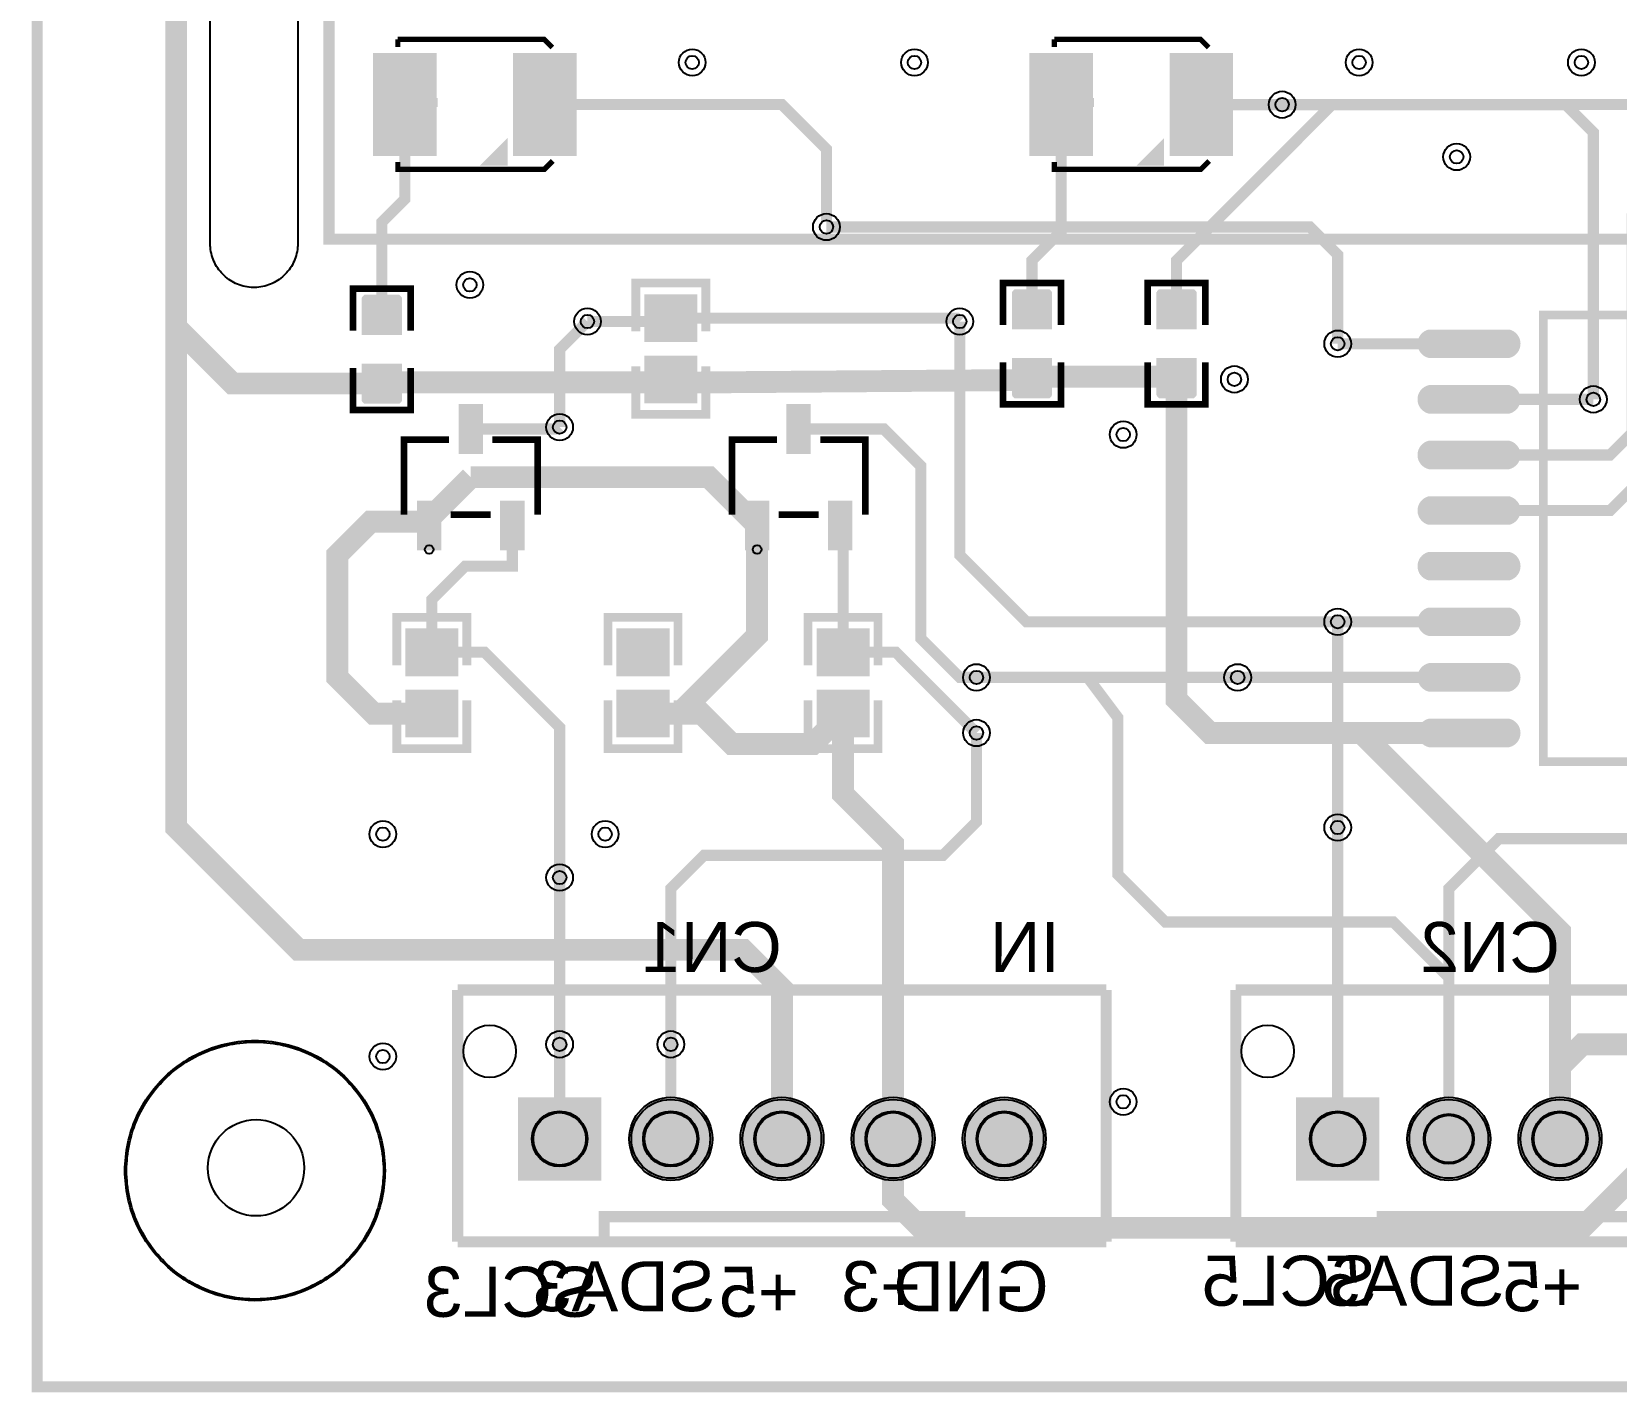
# Model space of a CAD drawing. Header units: millimetres. Extents: x -0.1 to 66.1, y -51.1 to 2.1.
# Drawn here: x -0.13 to 36.08, y -51.13 to -20.05 of the extents above; entities that cross this region are included whole.
import ezdxf

# ---------------------------------------------------------------- set-up
doc = ezdxf.new("R2010")
doc.units = ezdxf.units.MM
for name, color, linetype, true_color in [('BoardOutLine', 7, 'Continuous', 0xff00ff), ('BottomLayer', 7, 'Continuous', 0x0000ff), ('BottomSilkLayer', 7, 'Continuous', 0x66cc33), ('BottomSolderMaskLayer', 7, 'Continuous', 0xaa00ff), ('Document', 7, 'Continuous', 0xffffff), ('Hole', 7, 'Continuous', 0x222222), ('Multi-Layer', 7, 'Continuous', 0xc0c0c0), ('TopLayer', 7, 'Continuous', 0xff0000), ('TopPasteMaskLayer', 7, 'Continuous', 0x808080), ('TopSilkLayer', 7, 'Continuous', 0xffcc00), ('TopSolderMaskLayer', 7, 'Continuous', 0x800080)]:
    doc.layers.add(name, color=color, linetype=linetype, true_color=true_color)
doc.styles.get("Standard").update_dxf_attribs({"font": 'arial.ttf'})

msp = doc.modelspace()

# ---------------------------------------------------------------- hatches: boundary and pattern name
at = {"layer": 'BottomSolderMaskLayer'}
for points in [[(10.987, -46.29), (12.889, -46.29), (12.889, -44.388), (10.987, -44.388)], [(13.527, -45.339, 1), (15.429, -45.339, 1)], [(16.067, -45.339, 1), (17.969, -45.339, 1)], [(18.607, -45.339, 1), (20.509, -45.339, 1)], [(21.147, -45.339, 1), (23.049, -45.339, 1)], [(28.767, -46.29), (30.669, -46.29), (30.669, -44.388), (28.767, -44.388)], [(31.307, -45.339, 1), (33.209, -45.339, 1)], [(33.847, -45.339, 1), (35.749, -45.339, 1)]]:
    msp.add_hatch(color=256, dxfattribs=at).paths.add_polyline_path(points)
at = {"layer": 'Document'}
for points in [[(8.761, -21.161), (8.761, -22.154), (8.554, -22.154), (8.554, -21.159), (8.761, -21.161)], [(23.761, -21.161), (23.761, -22.154), (23.554, -22.154), (23.554, -21.159), (23.761, -21.161)], [(9.152, -21.567), (9.152, -21.774), (8.158, -21.774), (8.16, -21.567), (9.152, -21.567)], [(11.891, -21.567), (11.891, -21.774), (10.896, -21.774), (10.898, -21.567), (11.891, -21.567)], [(24.152, -21.567), (24.152, -21.774), (23.158, -21.774), (23.16, -21.567), (24.152, -21.567)], [(26.891, -21.567), (26.891, -21.774), (25.896, -21.774), (25.898, -21.567), (26.891, -21.567)], [(10.75, -23.113), (10.115, -23.113), (10.75, -22.478)], [(25.75, -23.113), (25.115, -23.113), (25.75, -22.478)]]:
    msp.add_hatch(color=256, dxfattribs=at).paths.add_polyline_path(points)
at = {"layer": 'Multi-Layer'}
for points in [[(11.038, -46.239), (12.838, -46.239), (12.838, -44.439), (11.038, -44.439)], [(13.578, -45.339, 1), (15.378, -45.339, 1)], [(16.118, -45.339, 1), (17.918, -45.339, 1)], [(18.658, -45.339, 1), (20.458, -45.339, 1)], [(21.198, -45.339, 1), (22.998, -45.339, 1)], [(28.818, -46.239), (30.618, -46.239), (30.618, -44.439), (28.818, -44.439)], [(31.358, -45.339, 1), (33.158, -45.339, 1)], [(33.898, -45.339, 1), (35.698, -45.339, 1)]]:
    msp.add_hatch(color=256, dxfattribs=at).paths.add_polyline_path(points)
at = {"layer": 'TopLayer'}
for points in [[(7.7, -20.563), (9.1, -20.563), (9.1, -22.863), (7.7, -22.863)], [(10.9, -20.563), (12.3, -20.563), (12.3, -22.863), (10.9, -22.863)], [(22.7, -20.563), (24.1, -20.563), (24.1, -22.863), (22.7, -22.863)], [(25.9, -20.563), (27.3, -20.563), (27.3, -22.863), (25.9, -22.863)], [(22.301, -26.828), (23.165, -26.828), (23.165, -26.022), (22.301, -26.022)], [(25.603, -26.828), (26.467, -26.828), (26.467, -26.022), (25.603, -26.022)], [(7.442, -26.955), (8.306, -26.955), (8.306, -26.149), (7.442, -26.149)], [(15.028, -26.093), (15.028, -27.093), (13.928, -27.093), (13.928, -26.093)], [(33.569, -26.878, -0.785398), (33.569, -27.478), (31.869, -27.478, -0.785398), (31.869, -26.878)], [(15.028, -27.493), (15.028, -28.493), (13.928, -28.493), (13.928, -27.493)], [(7.442, -27.655), (8.306, -27.655), (8.306, -28.461), (7.442, -28.461)], [(22.301, -27.528), (23.165, -27.528), (23.165, -28.334), (22.301, -28.334)], [(25.603, -27.528), (26.467, -27.528), (26.467, -28.334), (25.603, -28.334)], [(33.569, -28.148, -0.785398), (33.569, -28.748), (31.869, -28.748, -0.785398), (31.869, -28.148)], [(9.64, -29.644), (10.172, -29.644), (10.172, -28.606), (9.64, -28.606)], [(17.133, -29.644), (17.665, -29.644), (17.665, -28.606), (17.133, -28.606)], [(33.569, -29.418, -0.785398), (33.569, -30.018), (31.869, -30.018, -0.785398), (31.869, -29.418)], [(33.569, -30.688, -0.785398), (33.569, -31.288), (31.869, -31.288, -0.785398), (31.869, -30.688)], [(8.69, -31.846), (9.222, -31.846), (9.222, -30.808), (8.69, -30.808)], [(10.59, -31.846), (11.122, -31.846), (11.122, -30.808), (10.59, -30.808)], [(16.183, -31.846), (16.715, -31.846), (16.715, -30.808), (16.183, -30.808)], [(18.083, -31.846), (18.615, -31.846), (18.615, -30.808), (18.083, -30.808)], [(33.569, -31.958, -0.785398), (33.569, -32.558), (31.869, -32.558, -0.785398), (31.869, -31.958)], [(33.569, -33.228, -0.785398), (33.569, -33.828), (31.869, -33.828, -0.785398), (31.869, -33.228)], [(9.567, -33.725), (9.567, -34.725), (8.467, -34.725), (8.467, -33.725)], [(13.293, -34.725), (13.293, -33.725), (14.393, -33.725), (14.393, -34.725)], [(18.965, -33.725), (18.965, -34.725), (17.865, -34.725), (17.865, -33.725)], [(33.569, -34.498, -0.785398), (33.569, -35.098), (31.869, -35.098, -0.785398), (31.869, -34.498)], [(9.567, -35.125), (9.567, -36.125), (8.467, -36.125), (8.467, -35.125)], [(13.293, -36.125), (13.293, -35.125), (14.393, -35.125), (14.393, -36.125)], [(18.965, -35.125), (18.965, -36.125), (17.865, -36.125), (17.865, -35.125)], [(33.569, -35.768, -0.785398), (33.569, -36.368), (31.869, -36.368, -0.785398), (31.869, -35.768)]]:
    msp.add_hatch(color=256, dxfattribs=at).paths.add_polyline_path(points)
at = {"layer": 'TopPasteMaskLayer'}
for points in [[(7.7, -20.563), (9.1, -20.563), (9.1, -22.863), (7.7, -22.863)], [(10.9, -20.563), (12.3, -20.563), (12.3, -22.863), (10.9, -22.863)], [(22.7, -20.563), (24.1, -20.563), (24.1, -22.863), (22.7, -22.863)], [(25.9, -20.563), (27.3, -20.563), (27.3, -22.863), (25.9, -22.863)], [(8.274, -26.95), (8.046, -26.95), (8.046, -26.57), (7.716, -26.57), (7.716, -26.95), (7.474, -26.95), (7.424, -26.9), (7.424, -26.11), (7.474, -26.06), (8.274, -26.06), (8.324, -26.11), (8.324, -26.9)], [(23.133, -26.823), (22.905, -26.823), (22.905, -26.443), (22.575, -26.443), (22.575, -26.823), (22.333, -26.823), (22.283, -26.773), (22.283, -25.983), (22.333, -25.933), (23.133, -25.933), (23.183, -25.983), (23.183, -26.773)], [(26.435, -26.823), (26.207, -26.823), (26.207, -26.443), (25.877, -26.443), (25.877, -26.823), (25.635, -26.823), (25.585, -26.773), (25.585, -25.983), (25.635, -25.933), (26.435, -25.933), (26.485, -25.983), (26.485, -26.773)], [(15.028, -26.093), (15.028, -27.093), (13.928, -27.093), (13.928, -26.093)], [(33.569, -26.878, -0.785398), (33.569, -27.478), (31.869, -27.478, -0.785398), (31.869, -26.878)], [(15.028, -27.493), (15.028, -28.493), (13.928, -28.493), (13.928, -27.493)], [(8.324, -28.5), (8.324, -27.7), (8.274, -27.65), (8.046, -27.65), (8.046, -28.02), (7.716, -28.02), (7.716, -27.65), (7.474, -27.65), (7.424, -27.7), (7.424, -28.5), (7.474, -28.55), (8.274, -28.55)], [(23.183, -28.373), (23.183, -27.573), (23.133, -27.523), (22.905, -27.523), (22.905, -27.893), (22.575, -27.893), (22.575, -27.523), (22.333, -27.523), (22.283, -27.573), (22.283, -28.373), (22.333, -28.423), (23.133, -28.423)], [(26.485, -28.373), (26.485, -27.573), (26.435, -27.523), (26.207, -27.523), (26.207, -27.893), (25.877, -27.893), (25.877, -27.523), (25.635, -27.523), (25.585, -27.573), (25.585, -28.373), (25.635, -28.423), (26.435, -28.423)], [(33.569, -28.148, -0.785398), (33.569, -28.748), (31.869, -28.748, -0.785398), (31.869, -28.148)], [(9.64, -29.644), (10.172, -29.644), (10.172, -28.606), (9.64, -28.606)], [(17.133, -29.644), (17.665, -29.644), (17.665, -28.606), (17.133, -28.606)], [(33.569, -29.418, -0.785398), (33.569, -30.018), (31.869, -30.018, -0.785398), (31.869, -29.418)], [(33.569, -30.688, -0.785398), (33.569, -31.288), (31.869, -31.288, -0.785398), (31.869, -30.688)], [(8.69, -31.846), (9.222, -31.846), (9.222, -30.808), (8.69, -30.808)], [(10.59, -31.846), (11.122, -31.846), (11.122, -30.808), (10.59, -30.808)], [(16.183, -31.846), (16.715, -31.846), (16.715, -30.808), (16.183, -30.808)], [(18.083, -31.846), (18.615, -31.846), (18.615, -30.808), (18.083, -30.808)], [(33.569, -31.958, -0.785398), (33.569, -32.558), (31.869, -32.558, -0.785398), (31.869, -31.958)], [(33.569, -33.228, -0.785398), (33.569, -33.828), (31.869, -33.828, -0.785398), (31.869, -33.228)], [(9.567, -33.725), (9.567, -34.725), (8.467, -34.725), (8.467, -33.725)], [(13.293, -34.725), (13.293, -33.725), (14.393, -33.725), (14.393, -34.725)], [(18.965, -33.725), (18.965, -34.725), (17.865, -34.725), (17.865, -33.725)], [(33.569, -34.498, -0.785398), (33.569, -35.098), (31.869, -35.098, -0.785398), (31.869, -34.498)], [(9.567, -35.125), (9.567, -36.125), (8.467, -36.125), (8.467, -35.125)], [(13.293, -36.125), (13.293, -35.125), (14.393, -35.125), (14.393, -36.125)], [(18.965, -35.125), (18.965, -36.125), (17.865, -36.125), (17.865, -35.125)], [(33.569, -35.768, -0.785398), (33.569, -36.368), (31.869, -36.368, -0.785398), (31.869, -35.768)]]:
    msp.add_hatch(color=256, dxfattribs=at).paths.add_polyline_path(points)
at = {"layer": 'TopSilkLayer'}
for points in [[(10.75, -23.113), (10.115, -23.113), (10.75, -22.478)], [(25.75, -23.113), (25.115, -23.113), (25.75, -22.478)]]:
    msp.add_hatch(color=256, dxfattribs=at).paths.add_polyline_path(points)
at = {"layer": 'TopSolderMaskLayer'}
for points in [[(7.675, -20.538), (9.125, -20.538), (9.125, -22.888), (7.675, -22.888)], [(10.875, -20.538), (12.325, -20.538), (12.325, -22.888), (10.875, -22.888)], [(22.675, -20.538), (24.125, -20.538), (24.125, -22.888), (22.675, -22.888)], [(25.875, -20.538), (27.325, -20.538), (27.325, -22.888), (25.875, -22.888)], [(15.084, -26.047), (15.084, -27.139), (13.872, -27.139), (13.872, -26.047)], [(22.274, -26.852), (23.192, -26.852), (23.192, -25.998), (22.274, -25.998)], [(25.576, -26.852), (26.494, -26.852), (26.494, -25.998), (25.576, -25.998)], [(7.415, -26.979), (8.333, -26.979), (8.333, -26.125), (7.415, -26.125)], [(33.641, -26.853, -0.785398), (33.641, -27.503), (31.797, -27.503, -0.785398), (31.797, -26.853)], [(15.084, -27.447), (15.084, -28.539), (13.872, -28.539), (13.872, -27.447)], [(22.274, -27.504), (23.192, -27.504), (23.192, -28.358), (22.274, -28.358)], [(25.576, -27.504), (26.494, -27.504), (26.494, -28.358), (25.576, -28.358)], [(7.415, -27.631), (8.333, -27.631), (8.333, -28.485), (7.415, -28.485)], [(33.641, -28.123, -0.785398), (33.641, -28.773), (31.797, -28.773, -0.785398), (31.797, -28.123)], [(9.627, -29.693), (10.185, -29.693), (10.185, -28.556), (9.627, -28.556)], [(17.12, -29.693), (17.678, -29.693), (17.678, -28.556), (17.12, -28.556)], [(33.641, -29.393, -0.785398), (33.641, -30.043), (31.797, -30.043, -0.785398), (31.797, -29.393)], [(8.677, -31.896), (9.235, -31.896), (9.235, -30.759), (8.677, -30.759)], [(10.577, -31.896), (11.135, -31.896), (11.135, -30.759), (10.577, -30.759)], [(16.17, -31.896), (16.728, -31.896), (16.728, -30.759), (16.17, -30.759)], [(18.07, -31.896), (18.628, -31.896), (18.628, -30.759), (18.07, -30.759)], [(33.641, -30.663, -0.785398), (33.641, -31.313), (31.797, -31.313, -0.785398), (31.797, -30.663)], [(33.641, -31.933, -0.785398), (33.641, -32.583), (31.797, -32.583, -0.785398), (31.797, -31.933)], [(33.641, -33.203, -0.785398), (33.641, -33.853), (31.797, -33.853, -0.785398), (31.797, -33.203)], [(9.623, -33.679), (9.623, -34.771), (8.411, -34.771), (8.411, -33.679)], [(13.237, -34.771), (13.237, -33.679), (14.449, -33.679), (14.449, -34.771)], [(19.021, -33.679), (19.021, -34.771), (17.809, -34.771), (17.809, -33.679)], [(33.641, -34.473, -0.785398), (33.641, -35.123), (31.797, -35.123, -0.785398), (31.797, -34.473)], [(9.623, -35.079), (9.623, -36.171), (8.411, -36.171), (8.411, -35.079)], [(13.237, -36.171), (13.237, -35.079), (14.449, -35.079), (14.449, -36.171)], [(19.021, -35.079), (19.021, -36.171), (17.809, -36.171), (17.809, -35.079)], [(33.641, -35.743, -0.785398), (33.641, -36.393), (31.797, -36.393, -0.785398), (31.797, -35.743)], [(10.987, -46.29), (12.889, -46.29), (12.889, -44.388), (10.987, -44.388)], [(13.527, -45.339, 1), (15.429, -45.339, 1)], [(16.067, -45.339, 1), (17.969, -45.339, 1)], [(18.607, -45.339, 1), (20.509, -45.339, 1)], [(21.147, -45.339, 1), (23.049, -45.339, 1)], [(28.767, -46.29), (30.669, -46.29), (30.669, -44.388), (28.767, -44.388)], [(31.307, -45.339, 1), (33.209, -45.339, 1)], [(33.847, -45.339, 1), (35.749, -45.339, 1)]]:
    msp.add_hatch(color=256, dxfattribs=at).paths.add_polyline_path(points)

# ---------------------------------------------------------------- linework, layer by layer
at = {"layer": 'BoardOutLine', "const_width": 0.254}
msp.add_lwpolyline([(0, 2), (66, 2), (66, -51), (0, -51), (0, 2)], close=True, dxfattribs=at)
at = {"layer": 'BottomLayer', "const_width": 0.254}
for points in [[(28.448, -21.717), (34.925, -21.717), (35.56, -22.352), (35.56, -28.448)], [(43.434, -23.114), (37.846, -28.702), (37.846, -37.338), (36.703, -38.481), (33.401, -38.481), (32.258, -39.624), (32.258, -45.339)], [(29.718, -27.178), (29.718, -25.146), (29.083, -24.511), (18.034, -24.511)], [(12.573, -26.67), (11.938, -27.305), (11.938, -29.083)], [(29.718, -33.528), (22.606, -33.528), (21.082, -32.004), (21.082, -26.67)], [(29.718, -33.528), (29.718, -38.227)], [(21.463, -34.798), (24.003, -34.798), (24.694, -35.717), (24.694, -39.299), (25.781, -40.386), (30.988, -40.386), (32.258, -41.656), (32.258, -42.268)], [(27.432, -34.798), (21.463, -34.798)], [(21.463, -36.068), (21.463, -38.1), (20.701, -38.862), (15.24, -38.862), (14.478, -39.624), (14.478, -43.18)], [(11.938, -39.37), (11.938, -43.18)], [(32.258, -45.212), (32.258, -41.656)]]:
    msp.add_lwpolyline(points, dxfattribs=at)
at = {"layer": 'BottomLayer'}
msp.add_lwpolyline([(2.041, -46.064), (2.042, -45.986), (2.046, -45.909), (2.051, -45.832), (2.058, -45.755), (2.067, -45.678), (2.078, -45.601), (2.091, -45.525), (2.107, -45.449), (2.124, -45.373), (2.143, -45.298), (2.164, -45.224), (2.187, -45.15), (2.213, -45.076), (2.24, -45.004), (2.269, -44.932), (2.299, -44.861), (2.332, -44.791), (2.367, -44.721), (2.403, -44.653), (2.441, -44.586), (2.481, -44.519), (2.523, -44.454), (2.566, -44.39), (2.611, -44.327), (2.658, -44.265), (2.706, -44.204), (2.756, -44.145), (2.807, -44.087), (2.86, -44.03), (2.915, -43.975), (2.971, -43.922), (3.028, -43.869), (3.086, -43.819), (3.146, -43.77), (3.207, -43.722), (3.27, -43.676), (3.334, -43.632), (3.398, -43.59), (3.464, -43.549), (3.531, -43.51), (3.599, -43.473), (3.668, -43.437), (3.738, -43.404), (3.808, -43.372), (3.88, -43.342), (3.952, -43.314), (4.025, -43.288), (4.099, -43.264), (4.173, -43.242), (4.248, -43.221), (4.323, -43.203), (4.399, -43.187), (4.475, -43.173), (4.551, -43.16), (4.628, -43.15), (4.705, -43.142), (4.782, -43.136), (4.86, -43.132), (4.937, -43.13), (5.015, -43.13), (5.092, -43.132), (5.169, -43.136), (5.247, -43.142), (5.324, -43.15), (5.4, -43.16), (5.477, -43.173), (5.553, -43.187), (5.629, -43.203), (5.704, -43.221), (5.779, -43.242), (5.853, -43.264), (5.927, -43.288), (6, -43.314), (6.072, -43.342), (6.143, -43.372), (6.214, -43.404), (6.284, -43.437), (6.353, -43.473), (6.421, -43.51), (6.488, -43.549), (6.553, -43.59), (6.618, -43.632), (6.682, -43.676), (6.744, -43.722), (6.805, -43.77), (6.865, -43.819), (6.924, -43.869), (6.981, -43.922), (7.037, -43.975), (7.091, -44.03), (7.144, -44.087), (7.196, -44.145), (7.246, -44.204), (7.294, -44.265), (7.341, -44.327), (7.386, -44.39), (7.429, -44.454), (7.471, -44.519), (7.511, -44.586), (7.549, -44.653), (7.585, -44.721), (7.62, -44.791), (7.652, -44.861), (7.683, -44.932), (7.712, -45.004), (7.739, -45.076), (7.764, -45.15), (7.787, -45.224), (7.809, -45.298), (7.828, -45.373), (7.845, -45.449), (7.86, -45.525), (7.874, -45.601), (7.885, -45.678), (7.894, -45.755), (7.901, -45.832), (7.906, -45.909), (7.909, -45.986), (7.91, -46.064), (7.909, -46.141), (7.906, -46.219), (7.901, -46.296), (7.894, -46.373), (7.885, -46.45), (7.874, -46.527), (7.86, -46.603), (7.845, -46.679), (7.828, -46.755), (7.809, -46.83), (7.787, -46.904), (7.764, -46.978), (7.739, -47.051), (7.712, -47.124), (7.683, -47.196), (7.652, -47.267), (7.62, -47.337), (7.585, -47.406), (7.549, -47.475), (7.511, -47.542), (7.471, -47.609), (7.429, -47.674), (7.386, -47.738), (7.341, -47.801), (7.294, -47.863), (7.246, -47.924), (7.196, -47.983), (7.144, -48.041), (7.091, -48.097), (7.037, -48.153), (6.981, -48.206), (6.924, -48.258), (6.865, -48.309), (6.805, -48.358), (6.744, -48.406), (6.682, -48.451), (6.618, -48.496), (6.553, -48.538), (6.488, -48.579), (6.421, -48.618), (6.353, -48.655), (6.284, -48.691), (6.214, -48.724), (6.143, -48.756), (6.072, -48.786), (6, -48.814), (5.927, -48.84), (5.853, -48.864), (5.779, -48.886), (5.704, -48.907), (5.629, -48.925), (5.553, -48.941), (5.477, -48.955), (5.4, -48.967), (5.324, -48.978), (5.247, -48.986), (5.169, -48.992), (5.092, -48.996), (5.015, -48.998), (4.937, -48.998), (4.86, -48.996), (4.782, -48.992), (4.705, -48.986), (4.628, -48.978), (4.551, -48.967), (4.475, -48.955), (4.399, -48.941), (4.323, -48.925), (4.248, -48.907), (4.173, -48.886), (4.099, -48.864), (4.025, -48.84), (3.952, -48.814), (3.88, -48.786), (3.808, -48.756), (3.738, -48.724), (3.668, -48.691), (3.599, -48.655), (3.531, -48.618), (3.464, -48.579), (3.398, -48.538), (3.334, -48.496), (3.27, -48.451), (3.207, -48.406), (3.146, -48.358), (3.086, -48.309), (3.028, -48.258), (2.971, -48.206), (2.915, -48.153), (2.86, -48.097), (2.807, -48.041), (2.756, -47.983), (2.706, -47.924), (2.658, -47.863), (2.611, -47.801), (2.566, -47.738), (2.523, -47.674), (2.481, -47.609), (2.441, -47.542), (2.403, -47.475), (2.367, -47.406), (2.332, -47.337), (2.299, -47.267), (2.269, -47.196), (2.24, -47.124), (2.213, -47.051), (2.187, -46.978), (2.164, -46.904), (2.143, -46.83), (2.124, -46.755), (2.107, -46.679), (2.091, -46.603), (2.078, -46.527), (2.067, -46.45), (2.058, -46.373), (2.051, -46.296), (2.046, -46.219), (2.042, -46.141), (2.041, -46.064)], close=True, dxfattribs=at)
at = {"layer": 'BottomSilkLayer', "const_width": 0.254}
for points in [[(9.608, -47.689), (9.608, -41.939)], [(9.608, -41.939), (24.428, -41.939)], [(24.428, -41.939), (24.428, -47.689)], [(27.388, -47.689), (27.388, -41.939)], [(27.388, -41.939), (42.208, -41.939)], [(21.082, -47.625), (21.082, -47.117), (12.954, -47.117), (12.954, -47.625)], [(38.862, -47.625), (38.862, -47.117), (30.734, -47.117), (30.734, -47.625)], [(24.428, -47.689), (9.608, -47.689)], [(42.208, -47.689), (27.388, -47.689)]]:
    msp.add_lwpolyline(points, dxfattribs=at)
at = {"layer": 'BottomSolderMaskLayer'}
for centre, radius in [((14.478, -45.339), 0.951), ((17.018, -45.339), 0.951), ((19.558, -45.339), 0.951), ((22.098, -45.339), 0.951), ((32.258, -45.339), 0.951), ((34.798, -45.339), 0.951), ((11.938, -45.339), 0.634), ((14.478, -45.339), 0.634), ((17.018, -45.339), 0.634), ((19.558, -45.339), 0.634), ((22.098, -45.339), 0.634), ((29.718, -45.339), 0.634), ((32.258, -45.339), 0.572), ((34.798, -45.339), 0.634)]:
    msp.add_circle(centre, radius, dxfattribs=at)
at = {"layer": 'Document'}
for centre in [(8.956, -31.876), (16.449, -31.876)]:
    msp.add_circle(centre, 0.1, dxfattribs=at)
at = {"layer": 'Hole'}
for centre in [(14.967, -20.753), (20.047, -20.753), (30.207, -20.753), (35.287, -20.753), (28.448, -21.717), (32.437, -22.911), (18.034, -24.511), (9.887, -25.833), (12.573, -26.67), (21.082, -26.67), (29.718, -27.178), (27.357, -27.991), (35.56, -28.448), (11.938, -29.083), (24.817, -29.253), (29.718, -33.528), (21.463, -34.798), (27.432, -34.798), (21.463, -36.068), (7.898, -38.378), (12.978, -38.378), (29.718, -38.227), (11.938, -39.37), (11.938, -43.18), (14.478, -43.18), (7.898, -43.458), (24.817, -44.493)]:
    msp.add_circle(centre, 0.153, dxfattribs=at)
at = {"layer": 'Multi-Layer'}
msp.add_lwpolyline([(5.953, -17.907), (5.953, -24.892), (5.952, -24.938), (5.949, -24.983), (5.944, -25.028), (5.936, -25.073), (5.927, -25.118), (5.916, -25.162), (5.903, -25.205), (5.887, -25.248), (5.87, -25.29), (5.851, -25.332), (5.83, -25.372), (5.807, -25.412), (5.783, -25.45), (5.757, -25.487), (5.729, -25.523), (5.699, -25.558), (5.668, -25.591), (5.636, -25.623), (5.602, -25.653), (5.566, -25.682), (5.53, -25.709), (5.492, -25.734), (5.453, -25.758), (5.413, -25.78), (5.372, -25.8), (5.33, -25.818), (5.288, -25.834), (5.245, -25.849), (5.201, -25.861), (5.156, -25.871), (5.112, -25.879), (5.067, -25.886), (5.021, -25.89), (4.976, -25.892), (4.93, -25.892), (4.885, -25.89), (4.839, -25.886), (4.794, -25.879), (4.75, -25.871), (4.705, -25.861), (4.661, -25.849), (4.618, -25.834), (4.576, -25.818), (4.534, -25.8), (4.493, -25.78), (4.453, -25.758), (4.414, -25.734), (4.376, -25.709), (4.34, -25.682), (4.304, -25.653), (4.27, -25.623), (4.238, -25.591), (4.207, -25.558), (4.177, -25.523), (4.149, -25.487), (4.123, -25.45), (4.099, -25.412), (4.076, -25.372), (4.055, -25.332), (4.036, -25.29), (4.019, -25.248), (4.003, -25.205), (3.99, -25.162), (3.979, -25.118), (3.97, -25.073), (3.962, -25.028), (3.957, -24.983), (3.954, -24.938), (3.953, -24.892), (3.953, -17.907)], dxfattribs=at)
for centre, radius in [((14.967, -20.753), 0.305), ((20.047, -20.753), 0.305), ((30.207, -20.753), 0.305), ((35.287, -20.753), 0.305), ((28.448, -21.717), 0.305), ((32.437, -22.911), 0.305), ((18.034, -24.511), 0.305), ((9.887, -25.833), 0.305), ((12.573, -26.67), 0.305), ((21.082, -26.67), 0.305), ((29.718, -27.178), 0.305), ((27.357, -27.991), 0.305), ((35.56, -28.448), 0.305), ((11.938, -29.083), 0.305), ((24.817, -29.253), 0.305), ((29.718, -33.528), 0.305), ((21.463, -34.798), 0.305), ((27.432, -34.798), 0.305), ((21.463, -36.068), 0.305), ((29.718, -38.227), 0.305), ((7.898, -38.378), 0.305), ((12.978, -38.378), 0.305), ((11.938, -39.37), 0.305), ((10.338, -43.339), 0.6), ((11.938, -43.18), 0.305), ((14.478, -43.18), 0.305), ((28.118, -43.339), 0.6), ((7.898, -43.458), 0.305), ((14.478, -45.339), 0.9), ((17.018, -45.339), 0.9), ((19.558, -45.339), 0.9), ((22.098, -45.339), 0.9), ((24.817, -44.493), 0.305), ((32.258, -45.339), 0.9), ((34.798, -45.339), 0.9), ((5, -46), 1.1), ((11.938, -45.339), 0.6), ((14.478, -45.339), 0.6), ((17.018, -45.339), 0.6), ((19.558, -45.339), 0.6), ((22.098, -45.339), 0.6), ((29.718, -45.339), 0.6), ((32.258, -45.339), 0.541), ((34.798, -45.339), 0.6)]:
    msp.add_circle(centre, radius, dxfattribs=at)
at = {"layer": 'TopLayer'}
for points, const_width in [([(7.747, -16.383), (7.14, -15.776), (4.445, -15.748), (3.175, -17.399), (3.175, -26.797), (4.465, -28.087), (7.871, -28.087)], 0.5), ([(56.599, -21.712), (56.599, -20.023), (56.261, -19.685), (52.197, -19.685), (47.752, -24.13), (38.354, -24.13), (37.211, -25.273), (37.211, -29.718), (35.941, -30.988), (32.718, -30.988)], 0.254), ([(8.4, -21.713), (8.4, -23.876), (7.874, -24.402), (7.874, -26.552)], 0.254), ([(11.6, -21.712), (17.013, -21.712), (18.034, -22.733), (18.034, -24.384)], 0.254), ([(23.401, -21.712), (23.401, -24.605), (22.733, -25.273), (22.733, -26.515)], 0.254), ([(26.035, -26.424), (26.035, -25.273), (29.596, -21.712), (38.4, -21.712)], 0.254), ([(26.6, -21.713), (26.604, -21.717), (28.448, -21.717)], 0.254), ([(41.6, -21.712), (41.6, -22.662), (40.894, -23.368), (37.338, -23.368), (36.449, -24.257), (36.449, -29.21), (35.941, -29.718), (32.718, -29.718)], 0.254), ([(3.175, -26.67), (3.175, -38.227), (5.969, -41.021), (16.129, -41.021), (17.018, -41.91), (17.018, -45.339)], 0.5), ([(14.478, -26.732), (14.416, -26.67), (12.573, -26.67)], 0.254), ([(21.082, -26.67), (21.005, -26.593), (14.478, -26.593)], 0.254), ([(32.719, -27.178), (29.718, -27.178)], 0.254), ([(31.877, -27.178), (32.718, -27.178)], 0.254), ([(14.478, -27.993), (14.413, -28.058), (7.874, -28.058)], 0.5), ([(14.478, -27.993), (14.658, -27.813)], 0.5), ([(14.478, -28.067), (22.733, -28.006)], 0.5), ([(22.733, -27.931), (26.035, -27.931)], 0.5), ([(32.718, -36.068), (26.797, -36.068), (26.035, -35.306), (26.035, -27.932)], 0.5), ([(35.56, -28.448), (32.719, -28.448)], 0.254), ([(11.938, -29.083), (11.896, -29.125), (9.906, -29.125)], 0.254), ([(21.463, -34.798), (21.082, -34.798), (20.193, -33.909), (20.193, -29.972), (19.345, -29.124), (17.399, -29.124)], 0.254), ([(9.906, -30.226), (8.956, -31.176), (8.956, -31.327)], 0.5), ([(16.449, -31.327), (15.348, -30.226), (9.906, -30.226)], 0.5), ([(8.956, -31.328), (8.87, -31.242), (7.62, -31.242), (6.858, -32.004), (6.858, -34.798), (7.686, -35.626), (9.017, -35.626)], 0.5), ([(16.449, -31.328), (16.449, -33.843), (14.668, -35.623), (13.843, -35.623)], 0.5), ([(10.856, -31.327), (10.856, -32.258), (9.779, -32.258), (9.017, -33.02), (9.017, -34.225)], 0.254), ([(18.349, -31.327), (18.415, -31.393), (18.415, -34.225)], 0.254), ([(29.718, -33.528), (32.719, -33.528)], 0.254), ([(9.017, -34.224), (10.221, -34.224), (11.938, -35.941), (11.938, -39.37), (11.938, -39.37)], 0.254), ([(18.415, -34.224), (19.619, -34.224), (21.463, -36.068)], 0.254), ([(32.719, -34.798), (27.432, -34.798)], 0.254), ([(18.415, -35.625), (17.718, -36.322), (15.875, -36.322), (15.178, -35.625), (13.843, -35.625)], 0.5), ([(18.415, -35.625), (18.415, -37.465), (19.558, -38.608), (19.558, -45.339)], 0.5), ([(30.259, -36.068), (34.798, -40.607), (34.798, -43.688)], 0.5), ([(29.718, -38.227), (29.718, -45.339)], 0.254), ([(11.938, -43.18), (11.938, -45.339)], 0.254), ([(14.478, -45.339), (14.478, -43.18)], 0.254), ([(50.165, -43.115), (50.1, -43.18), (35.306, -43.18), (34.798, -43.688), (34.798, -45.339)], 0.5), ([(19.558, -45.339), (19.558, -46.736), (20.193, -47.371), (35.306, -47.371), (37.338, -45.339)], 0.5)]:
    msp.add_lwpolyline(points, dxfattribs=dict(at, const_width=const_width))
msp.add_lwpolyline([(2.004, -46.064), (2.005, -45.986), (2.008, -45.908), (2.013, -45.831), (2.021, -45.753), (2.03, -45.676), (2.041, -45.599), (2.054, -45.522), (2.069, -45.446), (2.086, -45.37), (2.106, -45.295), (2.127, -45.22), (2.15, -45.146), (2.175, -45.072), (2.202, -44.999), (2.23, -44.927), (2.261, -44.855), (2.294, -44.785), (2.328, -44.715), (2.364, -44.646), (2.402, -44.578), (2.442, -44.511), (2.484, -44.445), (2.527, -44.381), (2.572, -44.317), (2.618, -44.255), (2.667, -44.194), (2.716, -44.134), (2.768, -44.076), (2.82, -44.018), (2.875, -43.963), (2.93, -43.908), (2.987, -43.856), (3.046, -43.804), (3.106, -43.755), (3.167, -43.706), (3.229, -43.66), (3.293, -43.615), (3.357, -43.572), (3.423, -43.53), (3.49, -43.49), (3.558, -43.452), (3.627, -43.416), (3.697, -43.382), (3.767, -43.349), (3.839, -43.319), (3.911, -43.29), (3.984, -43.263), (4.058, -43.238), (4.132, -43.215), (4.207, -43.194), (4.282, -43.174), (4.358, -43.157), (4.434, -43.142), (4.511, -43.129), (4.588, -43.118), (4.665, -43.109), (4.743, -43.102), (4.82, -43.096), (4.898, -43.093), (4.976, -43.092), (5.054, -43.093), (5.131, -43.096), (5.209, -43.102), (5.286, -43.109), (5.364, -43.118), (5.441, -43.129), (5.517, -43.142), (5.594, -43.157), (5.67, -43.174), (5.745, -43.194), (5.82, -43.215), (5.894, -43.238), (5.968, -43.263), (6.041, -43.29), (6.113, -43.319), (6.185, -43.349), (6.255, -43.382), (6.325, -43.416), (6.394, -43.452), (6.462, -43.49), (6.529, -43.53), (6.594, -43.572), (6.659, -43.615), (6.723, -43.66), (6.785, -43.706), (6.846, -43.755), (6.906, -43.804), (6.964, -43.856), (7.021, -43.908), (7.077, -43.963), (7.131, -44.018), (7.184, -44.076), (7.235, -44.134), (7.285, -44.194), (7.333, -44.255), (7.38, -44.317), (7.425, -44.381), (7.468, -44.445), (7.51, -44.511), (7.549, -44.578), (7.587, -44.646), (7.624, -44.715), (7.658, -44.785), (7.691, -44.855), (7.721, -44.927), (7.75, -44.999), (7.777, -45.072), (7.802, -45.146), (7.825, -45.22), (7.846, -45.295), (7.865, -45.37), (7.882, -45.446), (7.898, -45.522), (7.911, -45.599), (7.922, -45.676), (7.931, -45.753), (7.938, -45.831), (7.943, -45.908), (7.946, -45.986), (7.947, -46.064), (7.946, -46.142), (7.943, -46.219), (7.938, -46.297), (7.931, -46.375), (7.922, -46.452), (7.911, -46.529), (7.898, -46.605), (7.882, -46.682), (7.865, -46.758), (7.846, -46.833), (7.825, -46.908), (7.802, -46.982), (7.777, -47.056), (7.75, -47.129), (7.721, -47.201), (7.691, -47.273), (7.658, -47.343), (7.624, -47.413), (7.587, -47.482), (7.549, -47.55), (7.51, -47.617), (7.468, -47.682), (7.425, -47.747), (7.38, -47.811), (7.333, -47.873), (7.285, -47.934), (7.235, -47.994), (7.184, -48.052), (7.131, -48.109), (7.077, -48.165), (7.021, -48.219), (6.964, -48.272), (6.906, -48.324), (6.846, -48.373), (6.785, -48.421), (6.723, -48.468), (6.659, -48.513), (6.594, -48.556), (6.529, -48.598), (6.462, -48.637), (6.394, -48.675), (6.325, -48.712), (6.255, -48.746), (6.185, -48.779), (6.113, -48.809), (6.041, -48.838), (5.968, -48.865), (5.894, -48.89), (5.82, -48.913), (5.745, -48.934), (5.67, -48.953), (5.594, -48.971), (5.517, -48.986), (5.441, -48.999), (5.364, -49.01), (5.286, -49.019), (5.209, -49.026), (5.131, -49.031), (5.054, -49.034), (4.976, -49.035), (4.898, -49.034), (4.82, -49.031), (4.743, -49.026), (4.665, -49.019), (4.588, -49.01), (4.511, -48.999), (4.434, -48.986), (4.358, -48.971), (4.282, -48.953), (4.207, -48.934), (4.132, -48.913), (4.058, -48.89), (3.984, -48.865), (3.911, -48.838), (3.839, -48.809), (3.767, -48.779), (3.697, -48.746), (3.627, -48.712), (3.558, -48.675), (3.49, -48.637), (3.423, -48.598), (3.357, -48.556), (3.293, -48.513), (3.229, -48.468), (3.167, -48.421), (3.106, -48.373), (3.046, -48.324), (2.987, -48.272), (2.93, -48.219), (2.875, -48.165), (2.82, -48.109), (2.768, -48.052), (2.716, -47.994), (2.667, -47.934), (2.618, -47.873), (2.572, -47.811), (2.527, -47.747), (2.484, -47.682), (2.442, -47.617), (2.402, -47.55), (2.364, -47.482), (2.328, -47.413), (2.294, -47.343), (2.261, -47.273), (2.23, -47.201), (2.202, -47.129), (2.175, -47.056), (2.15, -46.982), (2.127, -46.908), (2.106, -46.833), (2.086, -46.758), (2.069, -46.682), (2.054, -46.605), (2.041, -46.529), (2.03, -46.452), (2.021, -46.375), (2.013, -46.297), (2.008, -46.219), (2.005, -46.142), (2.004, -46.064)], close=True, dxfattribs=at)
msp.add_lwpolyline([(2.004, -46.064), (2.005, -45.986), (2.008, -45.908), (2.013, -45.831), (2.021, -45.753), (2.03, -45.676), (2.041, -45.599), (2.054, -45.522), (2.069, -45.446), (2.086, -45.37), (2.106, -45.295), (2.127, -45.22), (2.15, -45.146), (2.175, -45.072), (2.202, -44.999), (2.23, -44.927), (2.261, -44.855), (2.294, -44.785), (2.328, -44.715), (2.364, -44.646), (2.402, -44.578), (2.442, -44.511), (2.484, -44.445), (2.527, -44.381), (2.572, -44.317), (2.618, -44.255), (2.667, -44.194), (2.716, -44.134), (2.768, -44.076), (2.82, -44.018), (2.875, -43.963), (2.93, -43.908), (2.987, -43.856), (3.046, -43.804), (3.106, -43.755), (3.167, -43.706), (3.229, -43.66), (3.293, -43.615), (3.357, -43.572), (3.423, -43.53), (3.49, -43.49), (3.558, -43.452), (3.627, -43.416), (3.697, -43.382), (3.767, -43.349), (3.839, -43.319), (3.911, -43.29), (3.984, -43.263), (4.058, -43.238), (4.132, -43.215), (4.207, -43.194), (4.282, -43.174), (4.358, -43.157), (4.434, -43.142), (4.511, -43.129), (4.588, -43.118), (4.665, -43.109), (4.743, -43.102), (4.82, -43.096), (4.898, -43.093), (4.976, -43.092), (5.054, -43.093), (5.131, -43.096), (5.209, -43.102), (5.286, -43.109), (5.364, -43.118), (5.441, -43.129), (5.517, -43.142), (5.594, -43.157), (5.67, -43.174), (5.745, -43.194), (5.82, -43.215), (5.894, -43.238), (5.968, -43.263), (6.041, -43.29), (6.113, -43.319), (6.185, -43.349), (6.255, -43.382), (6.325, -43.416), (6.394, -43.452), (6.462, -43.49), (6.529, -43.53), (6.594, -43.572), (6.659, -43.615), (6.723, -43.66), (6.785, -43.706), (6.846, -43.755), (6.906, -43.804), (6.964, -43.856), (7.021, -43.908), (7.077, -43.963), (7.131, -44.018), (7.184, -44.076), (7.235, -44.134), (7.285, -44.194), (7.333, -44.255), (7.38, -44.317), (7.425, -44.381), (7.468, -44.445), (7.51, -44.511), (7.549, -44.578), (7.587, -44.646), (7.624, -44.715), (7.658, -44.785), (7.691, -44.855), (7.721, -44.927), (7.75, -44.999), (7.777, -45.072), (7.802, -45.146), (7.825, -45.22), (7.846, -45.295), (7.865, -45.37), (7.882, -45.446), (7.898, -45.522), (7.911, -45.599), (7.922, -45.676), (7.931, -45.753), (7.938, -45.831), (7.943, -45.908), (7.946, -45.986), (7.947, -46.064), (7.946, -46.142), (7.943, -46.219), (7.938, -46.297), (7.931, -46.375), (7.922, -46.452), (7.911, -46.529), (7.898, -46.605), (7.882, -46.682), (7.865, -46.758), (7.846, -46.833), (7.825, -46.908), (7.802, -46.982), (7.777, -47.056), (7.75, -47.129), (7.721, -47.201), (7.691, -47.273), (7.658, -47.343), (7.624, -47.413), (7.587, -47.482), (7.549, -47.55), (7.51, -47.617), (7.468, -47.682), (7.425, -47.747), (7.38, -47.811), (7.333, -47.873), (7.285, -47.934), (7.235, -47.994), (7.184, -48.052), (7.131, -48.109), (7.077, -48.165), (7.021, -48.219), (6.964, -48.272), (6.906, -48.324), (6.846, -48.373), (6.785, -48.421), (6.723, -48.468), (6.659, -48.513), (6.594, -48.556), (6.529, -48.598), (6.462, -48.637), (6.394, -48.675), (6.325, -48.712), (6.255, -48.746), (6.185, -48.779), (6.113, -48.809), (6.041, -48.838), (5.968, -48.865), (5.894, -48.89), (5.82, -48.913), (5.745, -48.934), (5.67, -48.953), (5.594, -48.971), (5.517, -48.986), (5.441, -48.999), (5.364, -49.01), (5.286, -49.019), (5.209, -49.026), (5.131, -49.031), (5.054, -49.034), (4.976, -49.035), (4.898, -49.034), (4.82, -49.031), (4.743, -49.026), (4.665, -49.019), (4.588, -49.01), (4.511, -48.999), (4.434, -48.986), (4.358, -48.971), (4.282, -48.953), (4.207, -48.934), (4.132, -48.913), (4.058, -48.89), (3.984, -48.865), (3.911, -48.838), (3.839, -48.809), (3.767, -48.779), (3.697, -48.746), (3.627, -48.712), (3.558, -48.675), (3.49, -48.637), (3.423, -48.598), (3.357, -48.556), (3.293, -48.513), (3.229, -48.468), (3.167, -48.421), (3.106, -48.373), (3.046, -48.324), (2.987, -48.272), (2.93, -48.219), (2.875, -48.165), (2.82, -48.109), (2.768, -48.052), (2.716, -47.994), (2.667, -47.934), (2.618, -47.873), (2.572, -47.811), (2.527, -47.747), (2.484, -47.682), (2.442, -47.617), (2.402, -47.55), (2.364, -47.482), (2.328, -47.413), (2.294, -47.343), (2.261, -47.273), (2.23, -47.201), (2.202, -47.129), (2.175, -47.056), (2.15, -46.982), (2.127, -46.908), (2.106, -46.833), (2.086, -46.758), (2.069, -46.682), (2.054, -46.605), (2.041, -46.529), (2.03, -46.452), (2.021, -46.375), (2.013, -46.297), (2.008, -46.219), (2.005, -46.142), (2.004, -46.064)], close=True, dxfattribs=at)
at = {"layer": 'TopSilkLayer'}
for points, const_width in [([(6.667, -18.288), (60.135, -18.288), (60.135, -24.788), (6.667, -24.788), (6.667, -18.288)], 0.254), ([(34.719, -36.723), (41.119, -36.723), (41.119, -26.523), (34.419, -26.523), (34.419, -36.723), (34.719, -36.723)], 0.2)]:
    msp.add_lwpolyline(points, close=True, dxfattribs=dict(at, const_width=const_width))
for points, const_width in [([(8.24, -20.223), (8.24, -20.399)], 0.12), ([(8.24, -20.223), (11.58, -20.223), (11.77, -20.413)], 0.12), ([(23.24, -20.223), (23.24, -20.399)], 0.12), ([(23.24, -20.223), (26.58, -20.223), (26.77, -20.413)], 0.12), ([(8.24, -23.027), (8.24, -23.193), (11.59, -23.193), (11.78, -23.003)], 0.12), ([(23.24, -23.027), (23.24, -23.193), (26.59, -23.193), (26.78, -23.003)], 0.12), ([(15.278, -26.893), (15.278, -25.793), (14.278, -25.793), (13.678, -25.793), (13.678, -26.893)], 0.2), ([(7.213, -26.879), (7.213, -25.92), (8.535, -25.92), (8.535, -26.879)], 0.152), ([(22.072, -26.752), (22.072, -25.793), (23.394, -25.793), (23.394, -26.752)], 0.152), ([(25.374, -26.752), (25.374, -25.793), (26.696, -25.793), (26.696, -26.752)], 0.152), ([(7.213, -27.731), (7.213, -28.69), (8.535, -28.69), (8.535, -27.731)], 0.152), ([(15.278, -27.693), (15.278, -28.793), (13.678, -28.793), (13.678, -27.693)], 0.2), ([(22.072, -27.604), (22.072, -28.563), (23.394, -28.563), (23.394, -27.604)], 0.152), ([(25.374, -27.604), (25.374, -28.563), (26.696, -28.563), (26.696, -27.604)], 0.152), ([(8.38, -31.085), (8.38, -29.367), (9.411, -29.367)], 0.152), ([(11.432, -31.085), (11.432, -29.367), (10.401, -29.367)], 0.152), ([(15.873, -31.085), (15.873, -29.367), (16.904, -29.367)], 0.152), ([(18.925, -31.085), (18.925, -29.367), (17.894, -29.367)], 0.152), ([(10.361, -31.085), (9.451, -31.085)], 0.152), ([(17.854, -31.085), (16.944, -31.085)], 0.152), ([(9.817, -34.525), (9.817, -33.425), (8.817, -33.425), (8.217, -33.425), (8.217, -34.525)], 0.2), ([(13.043, -34.525), (13.043, -33.425), (14.643, -33.425), (14.643, -34.525)], 0.2), ([(19.215, -34.525), (19.215, -33.425), (18.215, -33.425), (17.615, -33.425), (17.615, -34.525)], 0.2), ([(9.817, -35.325), (9.817, -36.425), (8.217, -36.425), (8.217, -35.325)], 0.2), ([(13.043, -35.325), (13.043, -36.425), (14.043, -36.425), (14.643, -36.425), (14.643, -35.325)], 0.2), ([(19.215, -35.325), (19.215, -36.425), (17.615, -36.425), (17.615, -35.325)], 0.2)]:
    msp.add_lwpolyline(points, dxfattribs=dict(at, const_width=const_width))
at = {"layer": 'TopSolderMaskLayer'}
for centre, radius in [((14.478, -45.339), 0.951), ((17.018, -45.339), 0.951), ((19.558, -45.339), 0.951), ((22.098, -45.339), 0.951), ((32.258, -45.339), 0.951), ((34.798, -45.339), 0.951), ((11.938, -45.339), 0.634), ((14.478, -45.339), 0.634), ((17.018, -45.339), 0.634), ((19.558, -45.339), 0.634), ((22.098, -45.339), 0.634), ((29.718, -45.339), 0.634), ((32.258, -45.339), 0.572), ((34.798, -45.339), 0.634)]:
    msp.add_circle(centre, radius, dxfattribs=at)

# ---------------------------------------------------------------- texts
at = {"layer": 'BottomSilkLayer', "text_generation_flag": 2}
for s, p in [('CN1', (17.018, -41.529)), ('IN', (23.368, -41.529)), ('CN2', (34.798, -41.529)), ('SDA3', (15.494, -49.276)), ('+3', (20.193, -49.276)), ('GND', (23.114, -49.276)), ('SCL5', (30.607, -49.149)), ('SDA5', (33.528, -49.149)), ('+5', (35.306, -49.276)), ('SCL3', (12.827, -49.403)), ('+5', (17.399, -49.403))]:
    msp.add_text(s, height=1.143, dxfattribs=at).set_placement(p)

doc.saveas('drawing.dxf')
